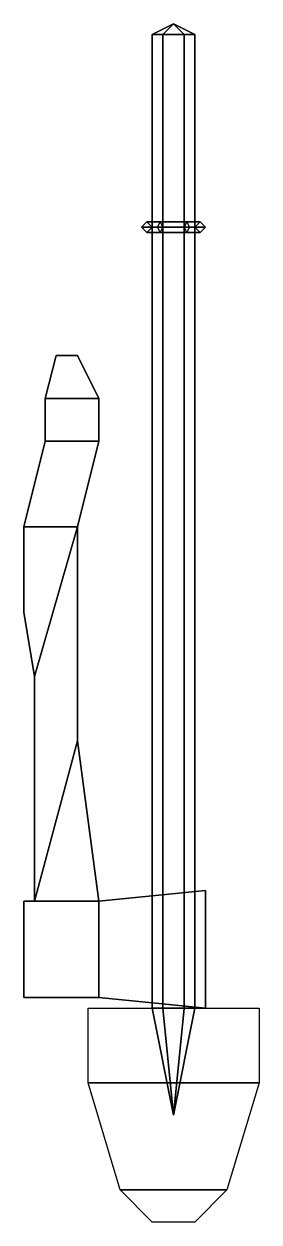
# Model space of a CAD drawing. Extents: x -0.95 to -0.73, y -1.75 to -0.63.
import ezdxf

# ---------------------------------------------------------------- set-up
doc = ezdxf.new("R2010")
doc.units = 0
doc.layers.add('TOOLS', color=5, linetype='CONTINUOUS')

msp = doc.modelspace()

# ---------------------------------------------------------------- linework, layer by layer
at = {"layer": 'TOOLS'}
for points in [[(-0.82, -0.64, 0.9727), (-0.83, -0.64, 0.99), (-0.81, -0.63, 0.99)], [(-0.83, -0.64, 0.99), (-0.82, -0.64, 1.0073), (-0.81, -0.63, 0.99)], [(-0.8, -0.64, 0.9727), (-0.82, -0.64, 0.9727), (-0.81, -0.63, 0.99)], [(-0.82, -0.64, 1.0073), (-0.8, -0.64, 1.0073), (-0.81, -0.63, 0.99)], [(-0.79, -0.64, 0.99), (-0.8, -0.64, 0.9727), (-0.81, -0.63, 0.99)], [(-0.8, -0.64, 1.0073), (-0.79, -0.64, 0.99), (-0.81, -0.63, 0.99)], [(-0.82, -0.64, 1.0073), (-0.83, -0.64, 0.99), (-0.83, -1.55, 0.99), (-0.82, -1.55, 1.0073)], [(-0.83, -0.64, 0.99), (-0.82, -0.64, 0.9727), (-0.82, -1.55, 0.9727), (-0.83, -1.55, 0.99)], [(-0.8, -0.64, 1.0073), (-0.82, -0.64, 1.0073), (-0.82, -1.55, 1.0073), (-0.8, -1.55, 1.0073)], [(-0.82, -0.64, 0.9727), (-0.8, -0.64, 0.9727), (-0.8, -1.55, 0.9727), (-0.82, -1.55, 0.9727)], [(-0.79, -0.64, 0.99), (-0.8, -0.64, 1.0073), (-0.8, -1.55, 1.0073), (-0.79, -1.55, 0.99)], [(-0.8, -0.64, 0.9727), (-0.79, -0.64, 0.99), (-0.79, -1.55, 0.99), (-0.8, -1.55, 0.9727)], [(-0.835, -0.815, 0.99), (-0.84, -0.82, 0.99), (-0.825, -0.82, 1.016), (-0.8225, -0.815, 1.0117)], [(-0.835, -0.815, 0.92), (-0.84, -0.82, 0.92), (-0.84, -0.82, 0.99), (-0.835, -0.815, 0.99)], [(-0.83, -0.82, 0.99), (-0.835, -0.815, 0.99), (-0.8225, -0.815, 1.0117), (-0.82, -0.82, 1.0073)], [(-0.83, -0.82, 0.92), (-0.835, -0.815, 0.92), (-0.835, -0.815, 0.99), (-0.83, -0.82, 0.99)], [(-0.8225, -0.815, 1.0117), (-0.825, -0.82, 1.016), (-0.795, -0.82, 1.016), (-0.7975, -0.815, 1.0117)], [(-0.82, -0.82, 1.0073), (-0.8225, -0.815, 1.0117), (-0.7975, -0.815, 1.0117), (-0.8, -0.82, 1.0073)], [(-0.8, -0.82, 1.0073), (-0.7975, -0.815, 1.0117), (-0.785, -0.815, 0.99), (-0.79, -0.82, 0.99)], [(-0.7975, -0.815, 1.0117), (-0.795, -0.82, 1.016), (-0.78, -0.82, 0.99), (-0.785, -0.815, 0.99)], [(-0.785, -0.815, 0.92), (-0.79, -0.82, 0.92), (-0.79, -0.82, 0.99), (-0.785, -0.815, 0.99)], [(-0.78, -0.82, 0.92), (-0.785, -0.815, 0.92), (-0.785, -0.815, 0.99), (-0.78, -0.82, 0.99)], [(-0.84, -0.82, 0.99), (-0.835, -0.825, 0.99), (-0.8225, -0.825, 1.0117), (-0.825, -0.82, 1.016)], [(-0.84, -0.82, 0.92), (-0.835, -0.825, 0.92), (-0.835, -0.825, 0.99), (-0.84, -0.82, 0.99)], [(-0.835, -0.825, 0.99), (-0.83, -0.82, 0.99), (-0.82, -0.82, 1.0073), (-0.8225, -0.825, 1.0117)], [(-0.835, -0.825, 0.92), (-0.83, -0.82, 0.92), (-0.83, -0.82, 0.99), (-0.835, -0.825, 0.99)], [(-0.825, -0.82, 1.016), (-0.8225, -0.825, 1.0117), (-0.7975, -0.825, 1.0117), (-0.795, -0.82, 1.016)], [(-0.8225, -0.825, 1.0117), (-0.82, -0.82, 1.0073), (-0.8, -0.82, 1.0073), (-0.7975, -0.825, 1.0117)], [(-0.7975, -0.825, 1.0117), (-0.8, -0.82, 1.0073), (-0.79, -0.82, 0.99), (-0.785, -0.825, 0.99)], [(-0.795, -0.82, 1.016), (-0.7975, -0.825, 1.0117), (-0.785, -0.825, 0.99), (-0.78, -0.82, 0.99)], [(-0.79, -0.82, 0.92), (-0.785, -0.825, 0.92), (-0.785, -0.825, 0.99), (-0.79, -0.82, 0.99)], [(-0.785, -0.825, 0.92), (-0.78, -0.82, 0.92), (-0.78, -0.82, 0.99), (-0.785, -0.825, 0.99)], [(-0.93, -0.98, 0.95), (-0.93, -0.98, 0.97), (-0.92, -0.94, 0.97), (-0.92, -0.94, 0.95)], [(-0.92, -0.94, 0.97), (-0.93, -0.98, 0.97), (-0.88, -0.98, 0.97), (-0.9, -0.94, 0.97)], [(-0.93, -0.98, 0.95), (-0.92, -0.94, 0.95), (-0.9, -0.94, 0.95), (-0.88, -0.98, 0.95)], [(-0.92, -0.94, 0.95), (-0.92, -0.94, 0.97), (-0.9, -0.94, 0.97), (-0.9, -0.94, 0.95)], [(-0.9, -0.94, 0.95), (-0.9, -0.94, 0.97), (-0.88, -0.98, 0.97), (-0.88, -0.98, 0.95)], [(-0.93, -1.02, 0.95), (-0.93, -1.02, 0.97), (-0.93, -0.98, 0.97), (-0.93, -0.98, 0.95)], [(-0.93, -0.98, 0.97), (-0.93, -1.02, 0.97), (-0.88, -1.02, 0.97), (-0.88, -0.98, 0.97)], [(-0.93, -1.02, 0.95), (-0.93, -0.98, 0.95), (-0.88, -0.98, 0.95), (-0.88, -1.02, 0.95)], [(-0.88, -0.98, 0.95), (-0.88, -0.98, 0.97), (-0.88, -1.02, 0.97), (-0.88, -1.02, 0.95)], [(-0.95, -1.1, 0.95), (-0.95, -1.1, 0.97), (-0.93, -1.02, 0.97), (-0.93, -1.02, 0.95)], [(-0.95, -1.1, 0.95), (-0.93, -1.02, 0.95), (-0.88, -1.02, 0.95), (-0.9, -1.1, 0.95)], [(-0.93, -1.02, 0.97), (-0.95, -1.1, 0.97), (-0.9, -1.1, 0.97), (-0.88, -1.02, 0.97)], [(-0.88, -1.02, 0.95), (-0.88, -1.02, 0.97), (-0.9, -1.1, 0.97), (-0.9, -1.1, 0.95)], [(-0.95, -1.18, 0.95), (-0.95, -1.18, 0.97), (-0.95, -1.1, 0.97), (-0.95, -1.1, 0.95)], [(-0.95, -1.1, 0.97), (-0.95, -1.18, 0.97), (-0.94, -1.24, 0.97), (-0.9, -1.1, 0.97)], [(-0.95, -1.18, 0.95), (-0.95, -1.1, 0.95), (-0.9, -1.1, 0.95), (-0.94, -1.24, 0.95)], [(-0.94, -1.45, 0.95), (-0.94, -1.24, 0.95), (-0.9, -1.1, 0.95), (-0.9, -1.3, 0.95)], [(-0.94, -1.24, 0.97), (-0.94, -1.45, 0.97), (-0.9, -1.3, 0.97), (-0.9, -1.1, 0.97)], [(-0.9, -1.1, 0.95), (-0.9, -1.1, 0.97), (-0.9, -1.3, 0.97), (-0.9, -1.3, 0.95)], [(-0.94, -1.24, 0.95), (-0.94, -1.24, 0.97), (-0.95, -1.18, 0.97), (-0.95, -1.18, 0.95)], [(-0.94, -1.45, 0.95), (-0.94, -1.45, 0.97), (-0.94, -1.24, 0.97), (-0.94, -1.24, 0.95)], [(-0.94, -1.45, 0.95), (-0.94, -1.45, 0.95), (-0.9, -1.3, 0.95), (-0.88, -1.45, 0.95)], [(-0.94, -1.45, 0.97), (-0.94, -1.45, 0.97), (-0.88, -1.45, 0.97), (-0.9, -1.3, 0.97)], [(-0.9, -1.3, 0.95), (-0.9, -1.3, 0.97), (-0.88, -1.45, 0.97), (-0.88, -1.45, 0.95)], [(-0.88, -1.45, 0.95), (-0.88, -1.45, 0.97), (-0.78, -1.44, 0.96)], [(-0.88, -1.45, 0.94), (-0.88, -1.45, 0.95), (-0.78, -1.44, 0.96)], [(-0.88, -1.45, 0.97), (-0.88, -1.45, 0.98), (-0.78, -1.44, 0.96)], [(-0.78, -1.55, 0.96), (-0.78, -1.44, 0.96), (-0.88, -1.45, 0.98), (-0.88, -1.54, 0.98)], [(-0.88, -1.54, 0.94), (-0.88, -1.45, 0.94), (-0.78, -1.44, 0.96), (-0.78, -1.55, 0.96)], [(-0.95, -1.45, 0.94), (-0.95, -1.45, 0.98), (-0.94, -1.45, 0.97), (-0.94, -1.45, 0.95)], [(-0.95, -1.45, 0.94), (-0.94, -1.45, 0.95), (-0.88, -1.45, 0.95), (-0.88, -1.45, 0.94)], [(-0.94, -1.45, 0.97), (-0.95, -1.45, 0.98), (-0.88, -1.45, 0.98), (-0.88, -1.45, 0.97)], [(-0.95, -1.54, 0.94), (-0.95, -1.45, 0.94), (-0.88, -1.45, 0.94), (-0.88, -1.54, 0.94)], [(-0.95, -1.54, 0.98), (-0.95, -1.45, 0.98), (-0.95, -1.45, 0.94), (-0.95, -1.54, 0.94)], [(-0.88, -1.54, 0.98), (-0.88, -1.45, 0.98), (-0.95, -1.45, 0.98), (-0.95, -1.54, 0.98)], [(-0.88, -1.54, 0.98), (-0.95, -1.54, 0.98), (-0.95, -1.54, 0.94), (-0.88, -1.54, 0.94)], [(-0.78, -1.55, 0.96), (-0.88, -1.54, 0.98), (-0.88, -1.54, 0.94), (-0.78, -1.55, 0.96)], [(-0.89, -1.55, 0.995), (-0.73, -1.55, 0.995), (-0.73, -1.62, 0.995), (-0.89, -1.62, 0.995)], [(-0.89, -1.55, 0.985), (-0.73, -1.55, 0.985), (-0.73, -1.62, 0.985), (-0.89, -1.62, 0.985)], [(-0.82, -1.55, 1.0073), (-0.83, -1.55, 0.99), (-0.81, -1.65, 0.99)], [(-0.83, -1.55, 0.99), (-0.82, -1.55, 0.9727), (-0.81, -1.65, 0.99)], [(-0.8, -1.55, 1.0073), (-0.82, -1.55, 1.0073), (-0.81, -1.65, 0.99)], [(-0.82, -1.55, 0.9727), (-0.8, -1.55, 0.9727), (-0.81, -1.65, 0.99)], [(-0.79, -1.55, 0.99), (-0.8, -1.55, 1.0073), (-0.81, -1.65, 0.99)], [(-0.8, -1.55, 0.9727), (-0.79, -1.55, 0.99), (-0.81, -1.65, 0.99)], [(-0.89, -1.62, 0.995), (-0.73, -1.62, 0.995), (-0.76, -1.72, 0.995), (-0.86, -1.72, 0.995)], [(-0.89, -1.62, 0.985), (-0.73, -1.62, 0.985), (-0.76, -1.72, 0.985), (-0.86, -1.72, 0.985)], [(-0.86, -1.72, 0.995), (-0.76, -1.72, 0.995), (-0.79, -1.75, 0.995), (-0.83, -1.75, 0.995)], [(-0.86, -1.72, 0.985), (-0.76, -1.72, 0.985), (-0.79, -1.75, 0.985), (-0.83, -1.75, 0.985)]]:
    msp.add_3dface(points, dxfattribs=at)

doc.saveas('drawing.dxf')
